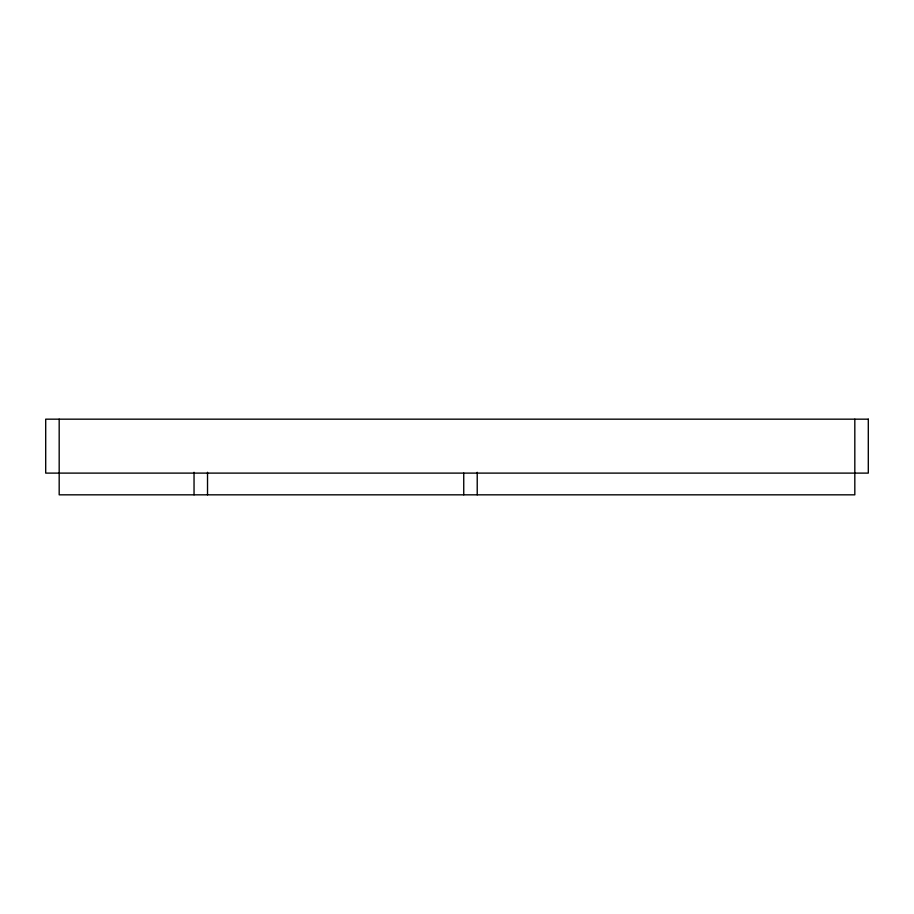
<?xml version="1.0" encoding="UTF-8"?>
<svg xmlns="http://www.w3.org/2000/svg" width="914" height="914" viewBox="0 0 914 914"><rect width="100%" height="100%" fill="white"/><g stroke="black" fill="none" stroke-linecap="round" stroke-linejoin="round"><path stroke-width="1.37" d="M854.819 419.172L854.819 494.828L59.181 494.828L59.181 419.172M477.222 472.298L477.222 494.828M463.741 473.109L463.741 494.828M207.524 472.298L207.524 494.828M194.042 472.298L194.042 494.828M868.3 419.172L45.7 419.172L45.7 473.109L868.3 473.109L868.3 419.172"/></g></svg>
